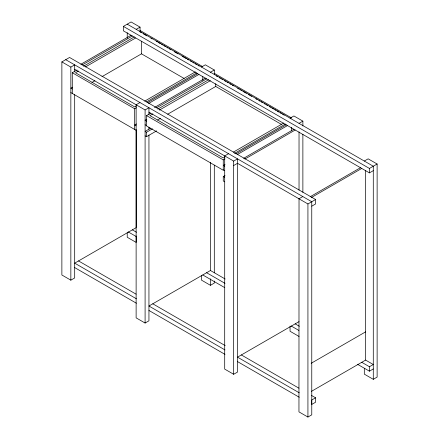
<?xml version="1.0" encoding="UTF-8"?>
<svg xmlns="http://www.w3.org/2000/svg" width="439" height="439" viewBox="0 0 439 439"><rect width="100%" height="100%" fill="white"/><g stroke="black" fill="none" stroke-linecap="round" stroke-linejoin="round"><path stroke-width="0.66" d="M74.69 94.5L74.69 277.953L70.844 280.17L61.872 274.995L61.872 61.904L69.56 57.465L315.603 199.515L315.603 203.954L311.761 206.176M373.282 170.667L369.44 172.884L123.386 30.829L123.386 26.389L131.074 21.95L140.046 27.13L140.046 31.937L141.49 32.771M61.872 61.904L70.844 67.085L74.69 64.862L74.69 71.969M136.2 29.347L140.046 27.13M80.798 64.292L131.074 35.268M82.082 65.032L132.358 36.009M72.287 93.441L72.287 72.726L77.017 69.993M83.525 66.234L134.389 36.871M78.411 71.025L75.464 72.726L134.68 106.913L136.452 105.892M85.484 66.937L135.591 38.012M72.49 87.218L70.844 88.168L72.287 89.002M91.97 82.433L94.917 80.732M101.991 76.644L141.49 53.843L184.122 78.46M139.97 102.55L136.123 104.773L136.123 317.863L145.095 323.038L148.942 320.821L148.942 134.998M201.479 67.041L205.326 64.818L214.298 69.999L214.298 74.806M144.705 101.129L195.399 71.859M72.287 72.726L134.68 108.751L136.458 107.725M146.511 101.919L196.787 72.896M147.361 102.726L197.638 73.697M148.645 103.461L198.916 74.438M74.69 69.302L145.095 109.953L148.942 107.731L148.942 114.804M210.451 72.215L214.298 69.999M154.462 107.506L205.326 78.137M156.333 107.901L206.61 78.877M146.538 115.594L223.259 159.889L223.259 170.25L146.538 125.949L146.538 115.594L150.676 113.202M157.777 109.102L208.64 79.739M152.865 113.882L149.897 115.594L223.259 157.947L225.042 156.921M159.39 110.112L210.402 80.661M136.458 124.001L134.68 125.027L136.123 125.861M146.741 119.359L145.095 120.308L146.538 121.142M157.606 120.023L160.575 118.305M167.693 114.2L215.741 86.461L281.41 124.374M150.714 128.166L145.095 131.409L146.538 132.243L152.454 128.825M145.095 135.849L146.538 136.683L156.591 130.877M228.549 153.694L224.702 155.911L224.702 369.106L233.674 374.28L237.521 372.063L237.521 158.874L233.674 161.091L148.942 112.17M290.058 118.179L293.905 115.962L302.877 121.137L302.877 125.949M233.345 152.13L283.764 123.019M223.259 159.889L225.037 158.863M234.497 153.403L285.366 124.034M235.941 153.864L286.217 124.841M237.225 154.605L287.496 125.576M225.037 164.416L223.259 165.437L224.702 166.271M299.03 123.359L302.877 121.137M243.629 158.303L293.905 129.28M233.674 165.53L237.521 163.313L307.926 203.959L307.926 417.05L311.772 414.833L311.761 201.737L65.718 59.682M244.913 159.044L295.189 130.015M224.702 181.812L223.259 180.978L223.259 176.538L225.037 175.512M298.954 198.779L302.8 196.562M364.31 161.047L368.156 158.83L377.128 164.005L377.128 377.096L373.282 379.318L364.31 374.138L364.31 368.31M310.192 196.732L360.468 167.709M311.476 197.473L361.747 168.444M307.926 203.959L315.603 199.515M123.386 26.389L369.44 168.444L377.128 164.005M225.196 279.017L210.451 270.506L148.942 306.021L225.009 349.943M201.479 275.593L201.479 280.126L210.451 285.306L214.298 283.089L214.298 281.031M299.03 321.65L237.521 357.165L299.239 392.795M311.18 363.289L365.594 331.868M311.476 391.325L365.594 360.079L373.282 364.518L369.44 366.735L361.747 362.301M315.57 397.789L311.728 400.006L311.728 404.445L315.57 402.228L315.57 397.789L311.454 395.413M357.582 364.332L369.44 371.174L373.282 368.958M140.046 30.461L202.582 66.563M214.298 73.329L291.737 118.036M127.228 24.167L373.282 166.227L373.282 379.318M143.251 33.792L146.785 35.828M150.906 38.209L152.081 38.89M156.202 41.266L157.381 41.946M158.556 42.627L160.323 43.648M161.503 44.328L162.677 45.003M163.857 45.683L165.624 46.704M166.798 47.385L167.978 48.065M169.152 48.745L170.919 49.766M174.453 51.802L177.982 53.843M182.103 56.219L186.224 58.601M187.404 59.281L188.578 59.962M190.345 60.977L191.525 61.658M192.699 62.338L193.879 63.018M195.053 63.699L196.82 64.72M198 65.395L199.174 66.075M216.328 75.98L217.508 76.66M219.28 77.687L220.46 78.367M221.64 79.047L222.82 79.728M224.592 80.749L225.772 81.434M226.952 82.115L228.132 82.795M229.904 83.816L231.084 84.497M232.264 85.182L233.444 85.863M237.576 88.244L239.348 89.271M240.528 89.951L241.708 90.632M242.888 91.312L246.427 93.359M248.2 94.38L251.739 96.426M255.871 98.808L257.051 99.494M258.823 100.515L260.003 101.195M261.183 101.875L262.363 102.556M264.135 103.582L265.315 104.262M266.495 104.943L267.675 105.623M269.447 106.65L270.627 107.33M271.807 108.01L273.579 109.031M274.759 109.712L275.939 110.398M277.119 111.078L278.891 112.099M280.071 112.779L281.251 113.46M282.431 114.145L284.203 115.166M145.095 124.747L146.538 125.581M223.259 169.877L224.702 170.711M223.259 176.538L224.702 177.372M70.844 92.607L136.123 130.301M132.358 229.86L136.513 232.258M206.61 272.729L225.015 283.358M295.189 323.867L299.343 326.265M128.128 231.858L136.43 236.648M202.834 274.99L224.773 287.655M291.178 325.99L298.882 330.441M299.03 336.45L290.058 331.269L290.058 326.089M78.532 260.936L136.095 294.168M152.783 303.804L225.234 345.63M241.362 354.942L298.926 388.18M136.408 298.789L74.69 263.153L136.2 227.638L136.2 129.604M74.69 267.592L136.408 303.228M148.942 310.461L225.009 354.383M237.521 361.604L299.239 397.235M307.926 417.05L298.954 411.87L299.03 198.351M369.44 168.444L369.44 172.884M369.44 366.735L369.44 371.174M365.594 170.332L365.594 360.079M302.877 134.361L302.877 192.331M299.03 131.909L299.03 190.131M291.342 127.469L291.342 130.893M233.674 161.091L233.674 374.28M215.741 83.728L215.741 86.461M214.298 165.146L214.298 272.8M210.451 162.419L210.451 270.506M210.451 278.831L210.451 285.306M202.763 76.326L202.763 80.436M148.942 127.189L148.942 129.187M146.538 132.243L146.538 136.683M145.095 109.953L145.095 323.038M141.49 41.239L141.49 53.843M136.2 235.962L136.2 242.438L127.228 237.258L127.228 232.725M134.68 108.751L134.68 129.467M127.228 32.716L127.228 38.198M70.844 67.085L70.844 280.17"/></g></svg>
